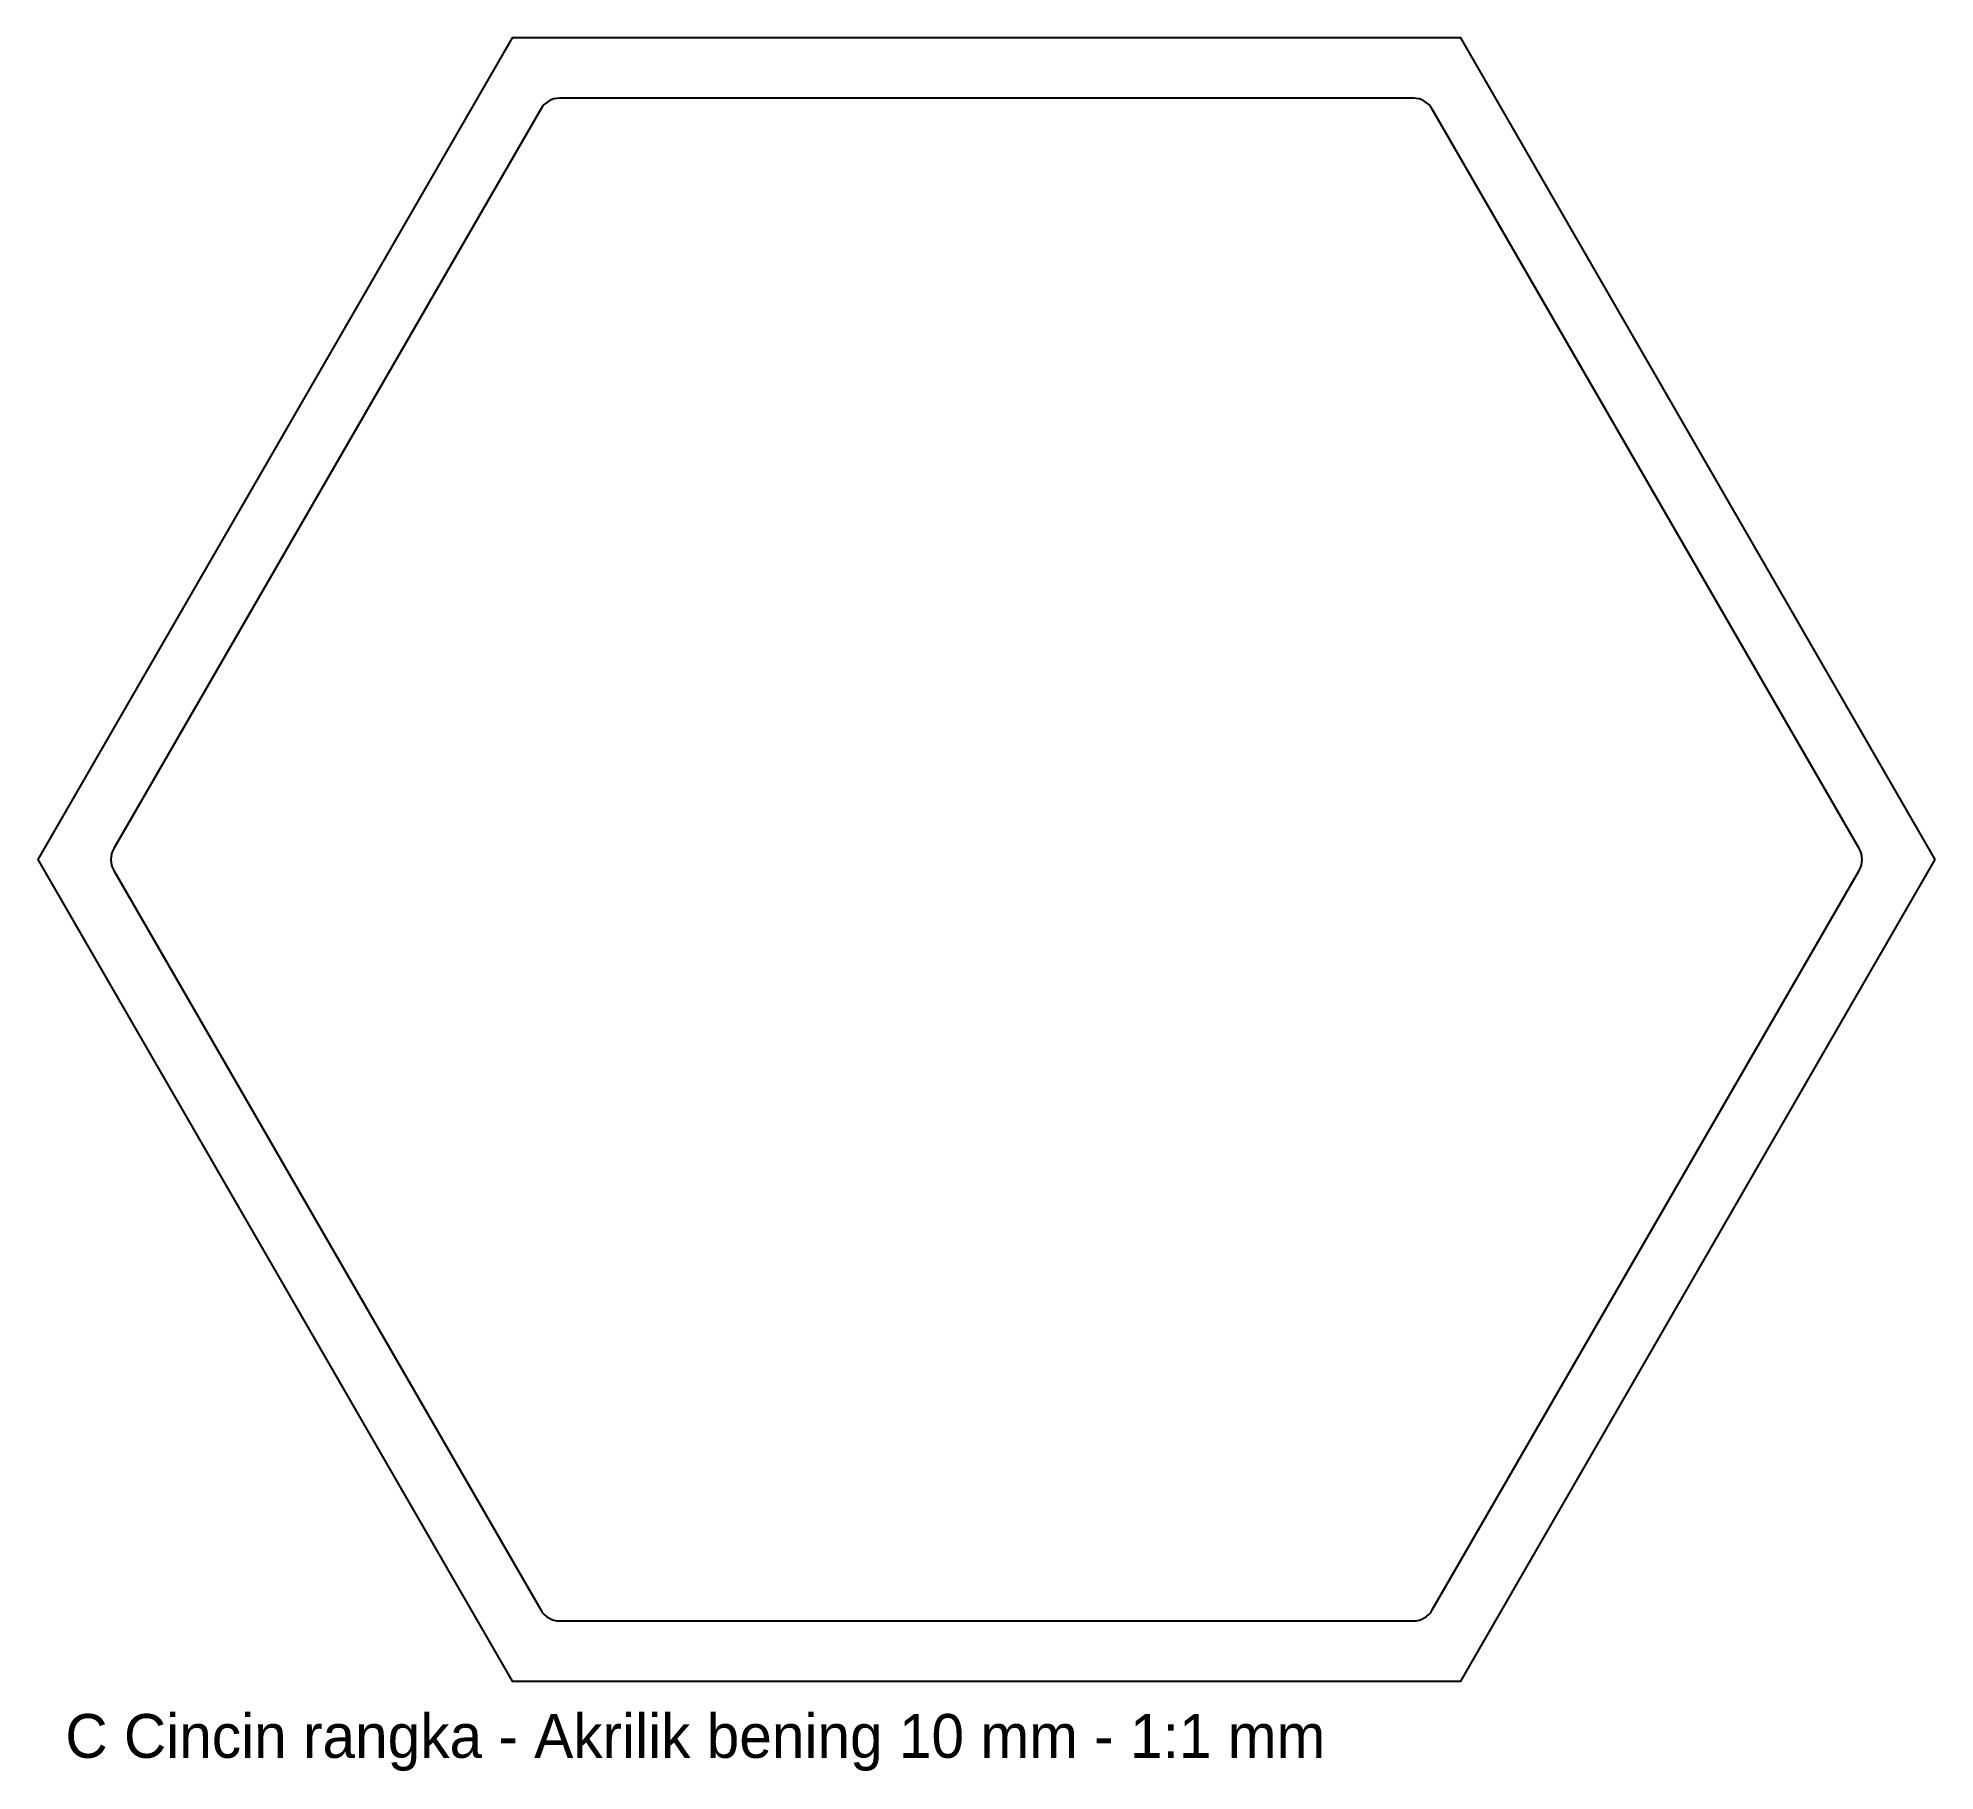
# Model space of a CAD drawing. Header units: millimetres. Extents: x 0 to 346, y -16 to 300.
import ezdxf

# ---------------------------------------------------------------- set-up
doc = ezdxf.new("R2010")
doc.units = ezdxf.units.MM
for name, color, linetype in [('KETERANGAN_JANGAN_DIPOTONG', 8, 'Continuous'), ('POTONG_DALAM', 5, 'Continuous'), ('POTONG_LUAR', 1, 'Continuous')]:
    doc.layers.add(name, color=color, linetype=linetype)

msp = doc.modelspace()

# ---------------------------------------------------------------- linework, layer by layer
at = {"layer": 'POTONG_DALAM'}
msp.add_lwpolyline([(332.55, 148, 0.267949), (332.55, 152), (254.61, 287, 0.267949), (251.15, 289), (95.26, 289, 0.267949), (91.8, 287), (13.86, 152, 0.267949), (13.86, 148), (91.8, 13, 0.267949), (95.26, 11), (251.15, 11, 0.267949), (254.61, 13)], format="xyb", close=True, dxfattribs=at)
at = {"layer": 'POTONG_LUAR'}
msp.add_lwpolyline([(346.41, 150), (259.81, 300), (86.6, 300), (0, 150), (86.6, 0), (259.81, 0)], close=True, dxfattribs=at)

# ---------------------------------------------------------------- texts
at = {"layer": 'KETERANGAN_JANGAN_DIPOTONG'}
msp.add_text('C Cincin rangka - Akrilik bening 10 mm - 1:1 mm', height=8, dxfattribs=at).set_placement((5, -14))

doc.saveas('drawing.dxf')
